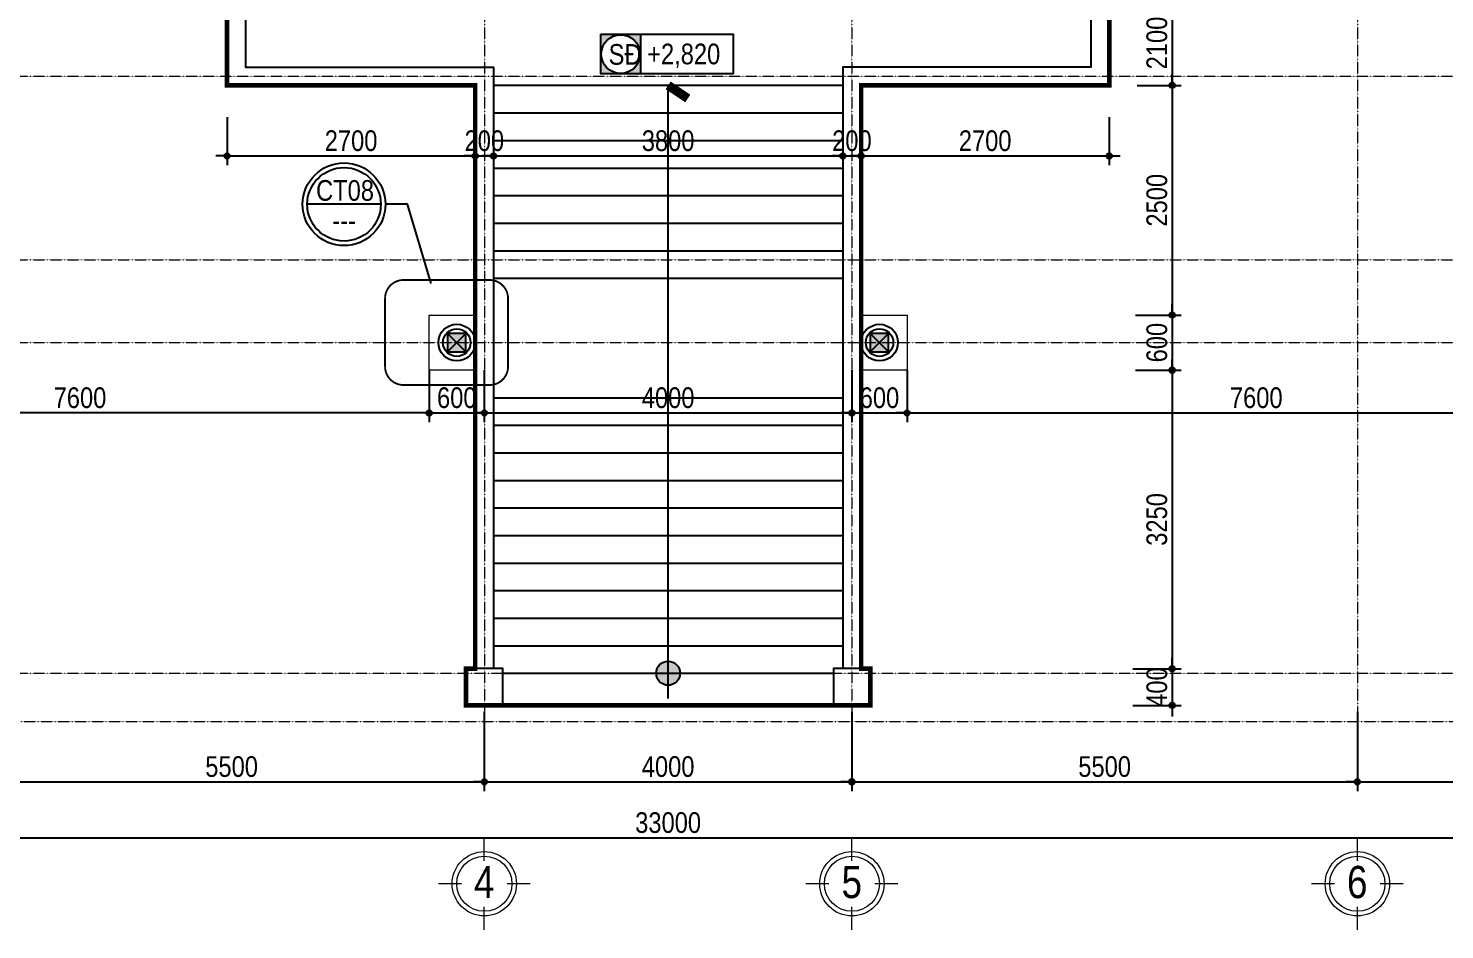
# Model space of a CAD drawing. Header units: millimetres. Extents: x 159 to 40204, y 182 to 23522.
# Drawn here: x 14425 to 29837, y 182 to 9996 of the extents above; entities that cross this region are included whole.
import ezdxf
from ezdxf.enums import TextEntityAlignment as Align

# ---------------------------------------------------------------- set-up
doc = ezdxf.new("R2010")
doc.units = ezdxf.units.MM
doc.linetypes.add('ACAD_ISO10W100', pattern=[18, 12, -3, 0, -3])
doc.linetypes.add('DASHED2', pattern=[0.375, 0.25, -0.125])
for name, color, linetype in [('daucat', 220, 'Continuous'), ('DIM', 1, 'Continuous'), ('TAGS', 60, 'Continuous'), ('TEXT', 7, 'Continuous'), ('TUONG', 131, 'Continuous'), ('WALL', 4, 'Continuous')]:
    doc.layers.add(name, color=color, linetype=linetype)
for name, color, linetype, lineweight in [('NET-THAY', 2, 'Continuous', 13), ('TEN TRUC', 3, 'Continuous', 18), ('TRUC', 24, 'Continuous', 0)]:
    doc.layers.add(name, color=color, linetype=linetype, lineweight=lineweight)
doc.styles.add('HEL-CONDENSE', font='')
doc.styles.add('VNI-HELVE-CONDENSEN', font='')
doc.styles.get('HEL-CONDENSE').set_extended_font_data('VNI-Helve-Condense')
doc.styles.get('VNI-HELVE-CONDENSEN').set_extended_font_data('VNI-Helve-Condense')
doc.dimstyles.new('D100', dxfattribs={"dimtxt": 225, "dimasz": 1.2, "dimexe": 100, "dimexo": 0, "dimgap": 50, "dimtad": 1, "dimdec": 0, "dimzin": 13, "dimdsep": 46, "dimtxsty": 'HEL-CONDENSE', "dimblk": 'D50', "dimcen": 0, "dimclrd": 1, "dimclre": 1, "dimclrt": 7, "dimadec": 0, "dimazin": 0, "dimtfac": 1, "dimtdec": 0, "dimtmove": 0, "dimatfit": 3, "dimldrblk": 'D50', "dimfxl": 1, "dimtolj": 1, "dimtzin": 13, "dimarcsym": 0})

# ---------------------------------------------------------------- blocks, each defined once
blk = doc.blocks.new('D50')
at = {"layer": 'DIM'}
blk.add_hatch(color=256, dxfattribs=at).paths.add_polyline_path([(25, 0, 1), (-25, 0, 1)])
blk.add_line((25, 0), (100, 0), dxfattribs=at)
blk.add_circle((0, 0), 25, dxfattribs=at)
blk = doc.blocks.new('*D450')
at = {"layer": 'DEFPOINTS', "color": 0, "transparency": 16777216}
for p in [(13887, 2553), (19387, 2553), (19387, 1792)]:
    blk.add_point(p, dxfattribs=at)
at = {"layer": 'DIM', "color": 1, "lineweight": -2, "transparency": 16777216}
for p, q in [((13887, 2553), (13887, 1692)), ((19387, 2553), (19387, 1692)), ((13889, 1792), (19386, 1792))]:
    blk.add_line(p, q, dxfattribs=at)
at = {"layer": 'DIM', "color": 1, "lineweight": -2, "transparency": 16777216, "xscale": 1.199999999999999, "yscale": 1.199999999999999, "zscale": 1.199999999999999, "rotation": 180}
blk.add_blockref('D50', (13887, 1792), dxfattribs=at)
at = {"layer": 'DIM', "color": 1, "lineweight": -2, "transparency": 16777216, "xscale": 1.199999999999999, "yscale": 1.199999999999999, "zscale": 1.199999999999999}
blk.add_blockref('D50', (19387, 1792), dxfattribs=at)
at = {"layer": 'DIM', "color": 7, "transparency": 16777216, "insert": (16637, 1957), "char_height": 225, "attachment_point": 5, "style": 'HEL-CONDENSE'}
blk.add_mtext('\\A1;5500', dxfattribs=at)
blk = doc.blocks.new('*D451')
at = {"layer": 'DEFPOINTS', "color": 0, "transparency": 16777216}
for p in [(19387, 2553), (23387, 2553), (23387, 1792)]:
    blk.add_point(p, dxfattribs=at)
at = {"layer": 'DIM', "color": 1, "lineweight": -2, "transparency": 16777216}
for p, q in [((19387, 2553), (19387, 1692)), ((23387, 2553), (23387, 1692)), ((19389, 1792), (23386, 1792))]:
    blk.add_line(p, q, dxfattribs=at)
at = {"layer": 'DIM', "color": 1, "lineweight": -2, "transparency": 16777216, "xscale": 1.199999999999999, "yscale": 1.199999999999999, "zscale": 1.199999999999999, "rotation": 180}
blk.add_blockref('D50', (19387, 1792), dxfattribs=at)
at = {"layer": 'DIM', "color": 1, "lineweight": -2, "transparency": 16777216, "xscale": 1.199999999999999, "yscale": 1.199999999999999, "zscale": 1.199999999999999}
blk.add_blockref('D50', (23387, 1792), dxfattribs=at)
at = {"layer": 'DIM', "color": 7, "transparency": 16777216, "insert": (21387, 1957), "char_height": 225, "attachment_point": 5, "style": 'HEL-CONDENSE'}
blk.add_mtext('\\A1;4000', dxfattribs=at)
blk = doc.blocks.new('*D452')
at = {"layer": 'DEFPOINTS', "color": 0, "transparency": 16777216}
for p in [(23387, 2553), (28887, 2553), (28887, 1792)]:
    blk.add_point(p, dxfattribs=at)
at = {"layer": 'DIM', "color": 1, "lineweight": -2, "transparency": 16777216}
for p, q in [((23387, 2553), (23387, 1692)), ((28887, 2553), (28887, 1692)), ((23389, 1792), (28886, 1792))]:
    blk.add_line(p, q, dxfattribs=at)
at = {"layer": 'DIM', "color": 1, "lineweight": -2, "transparency": 16777216, "xscale": 1.199999999999999, "yscale": 1.199999999999999, "zscale": 1.199999999999999, "rotation": 180}
blk.add_blockref('D50', (23387, 1792), dxfattribs=at)
at = {"layer": 'DIM', "color": 1, "lineweight": -2, "transparency": 16777216, "xscale": 1.199999999999999, "yscale": 1.199999999999999, "zscale": 1.199999999999999}
blk.add_blockref('D50', (28887, 1792), dxfattribs=at)
at = {"layer": 'DIM', "color": 7, "transparency": 16777216, "insert": (26137, 1957), "char_height": 225, "attachment_point": 5, "style": 'HEL-CONDENSE'}
blk.add_mtext('\\A1;5500', dxfattribs=at)
blk = doc.blocks.new('*D453')
at = {"layer": 'DEFPOINTS', "color": 0, "transparency": 16777216}
for p in [(28887, 2553), (31887, 2553), (31887, 1792)]:
    blk.add_point(p, dxfattribs=at)
at = {"layer": 'DIM', "color": 1, "lineweight": -2, "transparency": 16777216}
for p, q in [((28887, 2553), (28887, 1692)), ((31887, 2553), (31887, 1692)), ((28889, 1792), (31886, 1792))]:
    blk.add_line(p, q, dxfattribs=at)
at = {"layer": 'DIM', "color": 1, "lineweight": -2, "transparency": 16777216, "xscale": 1.199999999999999, "yscale": 1.199999999999999, "zscale": 1.199999999999999, "rotation": 180}
blk.add_blockref('D50', (28887, 1792), dxfattribs=at)
at = {"layer": 'DIM', "color": 1, "lineweight": -2, "transparency": 16777216, "xscale": 1.199999999999999, "yscale": 1.199999999999999, "zscale": 1.199999999999999}
blk.add_blockref('D50', (31887, 1792), dxfattribs=at)
at = {"layer": 'DIM', "color": 7, "transparency": 16777216, "insert": (30387, 1957), "char_height": 225, "attachment_point": 5, "style": 'HEL-CONDENSE'}
blk.add_mtext('\\A1;3000', dxfattribs=at)
blk = doc.blocks.new('*D440')
at = {"layer": 'DEFPOINTS', "color": 0, "transparency": 16777216}
for p in [(4887, 2553), (37887, 2553), (37887, 1182)]:
    blk.add_point(p, dxfattribs=at)
at = {"layer": 'DIM', "color": 1, "lineweight": -2, "transparency": 16777216}
for p, q in [((4887, 2553), (4887, 1082)), ((37887, 2553), (37887, 1082)), ((4889, 1182), (37886, 1182))]:
    blk.add_line(p, q, dxfattribs=at)
at = {"layer": 'DIM', "color": 1, "lineweight": -2, "transparency": 16777216, "xscale": 1.199999999999999, "yscale": 1.199999999999999, "zscale": 1.199999999999999, "rotation": 180}
blk.add_blockref('D50', (4887, 1182), dxfattribs=at)
at = {"layer": 'DIM', "color": 1, "lineweight": -2, "transparency": 16777216, "xscale": 1.199999999999999, "yscale": 1.199999999999999, "zscale": 1.199999999999999}
blk.add_blockref('D50', (37887, 1182), dxfattribs=at)
at = {"layer": 'DIM', "color": 7, "transparency": 16777216, "insert": (21387, 1347), "char_height": 225, "attachment_point": 5, "style": 'HEL-CONDENSE'}
blk.add_mtext('\\A1;33000', dxfattribs=at)
blk = doc.blocks.new('A$C206177D3')
at = {"layer": 'TEN TRUC', "ltscale": 1000}
for p, q in [((-37, 240), (-37, 490)), ((-287, -10), (-537, -10)), ((463, -10), (213, -10)), ((-37, -510), (-37, -260))]:
    blk.add_line(p, q, dxfattribs=at)
blk.add_circle((-37, -10), 350, dxfattribs=at)
at = {"layer": 'TEN TRUC', "color": 254, "ltscale": 1000}
blk.add_circle((-37, -10), 300, dxfattribs=at)
blk = doc.blocks.new('A$C27B14CF0')
at = {"layer": 'TAGS', "ltscale": 1000}
h = blk.add_hatch(color=8, dxfattribs=at)
h.paths.add_polyline_path([(250, 243), (-182, 243), (-182, -189), (250, -189)])
h.paths.add_polyline_path([(245, 27, -1), (-177, 27, -1)], flags=16)
blk.add_line((250, 243), (250, -189), dxfattribs=at)
blk.add_lwpolyline([(-182, 243), (1258, 243), (1258, -189), (-182, -189)], close=True, dxfattribs=at)
blk.add_circle((34, 27), 211, dxfattribs=at)
at = {"layer": 'TAGS', "ltscale": 1000, "style": 'VNI-HELVE-CONDENSEN'}
for p in [(-44, -84), (379, -84)]:
    blk.add_attdef('S', p, '', height=225, dxfattribs=at)
blk = doc.blocks.new('A$C225A2996')
at = {"layer": 'WALL'}
blk.add_hatch(color=4, dxfattribs=at).paths.add_polyline_path([(531, 82), (731, 82), (731, 282), (531, 282)])
at = {"layer": 'WALL', "color": 4}
for p, q in [((531, 282), (731, 82)), ((531, 82), (731, 282))]:
    blk.add_line(p, q, dxfattribs=at)
blk.add_lwpolyline([(531, 82), (731, 82), (731, 282), (531, 282)], close=True, dxfattribs=at)
blk = doc.blocks.new('*D271')
at = {"layer": 'DEFPOINTS', "color": 0, "transparency": 16777216}
for p in [(16587, 9027), (19287, 9027), (19287, 8606)]:
    blk.add_point(p, dxfattribs=at)
at = {"layer": 'DIM', "color": 1, "lineweight": -2, "transparency": 16777216}
for p, q in [((16587, 9027), (16587, 8506)), ((19287, 9027), (19287, 8506)), ((16589, 8606), (19286, 8606))]:
    blk.add_line(p, q, dxfattribs=at)
at = {"layer": 'DIM', "color": 1, "lineweight": -2, "transparency": 16777216, "xscale": 1.199999999999999, "yscale": 1.199999999999999, "zscale": 1.199999999999999, "rotation": 180}
blk.add_blockref('D50', (16587, 8606), dxfattribs=at)
at = {"layer": 'DIM', "color": 1, "lineweight": -2, "transparency": 16777216, "xscale": 1.199999999999999, "yscale": 1.199999999999999, "zscale": 1.199999999999999}
blk.add_blockref('D50', (19287, 8606), dxfattribs=at)
at = {"layer": 'DIM', "color": 7, "transparency": 16777216, "insert": (17937, 8771), "char_height": 225, "attachment_point": 5, "style": 'HEL-CONDENSE'}
blk.add_mtext('\\A1;2700', dxfattribs=at)
blk = doc.blocks.new('*D272')
at = {"layer": 'DEFPOINTS', "color": 0, "transparency": 16777216}
for p in [(19287, 9027), (19487, 8948), (19487, 8606)]:
    blk.add_point(p, dxfattribs=at)
at = {"layer": 'DIM', "color": 1, "lineweight": -2, "transparency": 16777216}
for p, q in [((19287, 9027), (19287, 8506)), ((19487, 8948), (19487, 8506)), ((19289, 8606), (19486, 8606))]:
    blk.add_line(p, q, dxfattribs=at)
at = {"layer": 'DIM', "color": 1, "lineweight": -2, "transparency": 16777216, "xscale": 1.199999999999999, "yscale": 1.199999999999999, "zscale": 1.199999999999999, "rotation": 180}
blk.add_blockref('D50', (19287, 8606), dxfattribs=at)
at = {"layer": 'DIM', "color": 1, "lineweight": -2, "transparency": 16777216, "xscale": 1.199999999999999, "yscale": 1.199999999999999, "zscale": 1.199999999999999}
blk.add_blockref('D50', (19487, 8606), dxfattribs=at)
at = {"layer": 'DIM', "color": 7, "transparency": 16777216, "insert": (19387, 8771), "char_height": 225, "attachment_point": 5, "style": 'HEL-CONDENSE'}
blk.add_mtext('\\A1;200', dxfattribs=at)
blk = doc.blocks.new('*D273')
at = {"layer": 'DEFPOINTS', "color": 0, "transparency": 16777216}
for p in [(19487, 8948), (23287, 8995), (23287, 8606)]:
    blk.add_point(p, dxfattribs=at)
at = {"layer": 'DIM', "color": 1, "lineweight": -2, "transparency": 16777216}
for p, q in [((19487, 8948), (19487, 8506)), ((23287, 8995), (23287, 8506)), ((19489, 8606), (23286, 8606))]:
    blk.add_line(p, q, dxfattribs=at)
at = {"layer": 'DIM', "color": 1, "lineweight": -2, "transparency": 16777216, "xscale": 1.199999999999999, "yscale": 1.199999999999999, "zscale": 1.199999999999999, "rotation": 180}
blk.add_blockref('D50', (19487, 8606), dxfattribs=at)
at = {"layer": 'DIM', "color": 1, "lineweight": -2, "transparency": 16777216, "xscale": 1.199999999999999, "yscale": 1.199999999999999, "zscale": 1.199999999999999}
blk.add_blockref('D50', (23287, 8606), dxfattribs=at)
at = {"layer": 'DIM', "color": 7, "transparency": 16777216, "insert": (21387, 8771), "char_height": 225, "attachment_point": 5, "style": 'HEL-CONDENSE'}
blk.add_mtext('\\A1;3800', dxfattribs=at)
blk = doc.blocks.new('*D274')
at = {"layer": 'DEFPOINTS', "color": 0, "transparency": 16777216}
for p in [(23287, 8995), (23487, 9058), (23487, 8606)]:
    blk.add_point(p, dxfattribs=at)
at = {"layer": 'DIM', "color": 1, "lineweight": -2, "transparency": 16777216}
for p, q in [((23287, 8995), (23287, 8506)), ((23487, 9058), (23487, 8506)), ((23289, 8606), (23486, 8606))]:
    blk.add_line(p, q, dxfattribs=at)
at = {"layer": 'DIM', "color": 1, "lineweight": -2, "transparency": 16777216, "xscale": 1.199999999999999, "yscale": 1.199999999999999, "zscale": 1.199999999999999, "rotation": 180}
blk.add_blockref('D50', (23287, 8606), dxfattribs=at)
at = {"layer": 'DIM', "color": 1, "lineweight": -2, "transparency": 16777216, "xscale": 1.199999999999999, "yscale": 1.199999999999999, "zscale": 1.199999999999999}
blk.add_blockref('D50', (23487, 8606), dxfattribs=at)
at = {"layer": 'DIM', "color": 7, "transparency": 16777216, "insert": (23387, 8771), "char_height": 225, "attachment_point": 5, "style": 'HEL-CONDENSE'}
blk.add_mtext('\\A1;200', dxfattribs=at)
blk = doc.blocks.new('*D275')
at = {"layer": 'DEFPOINTS', "color": 0, "transparency": 16777216}
for p in [(23487, 9058), (26187, 9027), (26187, 8606)]:
    blk.add_point(p, dxfattribs=at)
at = {"layer": 'DIM', "color": 1, "lineweight": -2, "transparency": 16777216}
for p, q in [((23487, 9058), (23487, 8506)), ((26187, 9027), (26187, 8506)), ((23489, 8606), (26186, 8606))]:
    blk.add_line(p, q, dxfattribs=at)
at = {"layer": 'DIM', "color": 1, "lineweight": -2, "transparency": 16777216, "xscale": 1.199999999999999, "yscale": 1.199999999999999, "zscale": 1.199999999999999, "rotation": 180}
blk.add_blockref('D50', (23487, 8606), dxfattribs=at)
at = {"layer": 'DIM', "color": 1, "lineweight": -2, "transparency": 16777216, "xscale": 1.199999999999999, "yscale": 1.199999999999999, "zscale": 1.199999999999999}
blk.add_blockref('D50', (26187, 8606), dxfattribs=at)
at = {"layer": 'DIM', "color": 7, "transparency": 16777216, "insert": (24837, 8771), "char_height": 225, "attachment_point": 5, "style": 'HEL-CONDENSE'}
blk.add_mtext('\\A1;2700', dxfattribs=at)
blk = doc.blocks.new('*D276')
at = {"layer": 'DEFPOINTS', "color": 0, "transparency": 16777216}
for p in [(26654, 11474), (26491, 9374), (26871, 9374)]:
    blk.add_point(p, dxfattribs=at)
at = {"layer": 'DIM', "color": 1, "lineweight": -2, "transparency": 16777216}
for p, q in [((26654, 11474), (26971, 11474)), ((26871, 11473), (26871, 9376)), ((26491, 9374), (26971, 9374))]:
    blk.add_line(p, q, dxfattribs=at)
at = {"layer": 'DIM', "color": 1, "lineweight": -2, "transparency": 16777216, "xscale": 1.199999999999999, "yscale": 1.199999999999999, "zscale": 1.199999999999999}
for p, rotation in [((26871, 11474), 90), ((26871, 9374), 270)]:
    blk.add_blockref('D50', p, dxfattribs=dict(at, rotation=rotation))
at = {"layer": 'DIM', "color": 7, "transparency": 16777216, "insert": (26706, 9836), "char_height": 225, "attachment_point": 5, "rotation": 90, "style": 'HEL-CONDENSE'}
blk.add_mtext('\\A1;2100', dxfattribs=at)
blk = doc.blocks.new('*D277')
at = {"layer": 'DEFPOINTS', "color": 0, "transparency": 16777216}
for p in [(26491, 9374), (26473, 6874), (26871, 6874)]:
    blk.add_point(p, dxfattribs=at)
at = {"layer": 'DIM', "color": 1, "lineweight": -2, "transparency": 16777216}
for p, q in [((26491, 9374), (26971, 9374)), ((26871, 9373), (26871, 6876)), ((26473, 6874), (26971, 6874))]:
    blk.add_line(p, q, dxfattribs=at)
at = {"layer": 'DIM', "color": 1, "lineweight": -2, "transparency": 16777216, "xscale": 1.199999999999999, "yscale": 1.199999999999999, "zscale": 1.199999999999999}
for p, rotation in [((26871, 9374), 90), ((26871, 6874), 270)]:
    blk.add_blockref('D50', p, dxfattribs=dict(at, rotation=rotation))
at = {"layer": 'DIM', "color": 7, "transparency": 16777216, "insert": (26706, 8124), "char_height": 225, "attachment_point": 5, "rotation": 90, "style": 'HEL-CONDENSE'}
blk.add_mtext('\\A1;2500', dxfattribs=at)
blk = doc.blocks.new('*D278')
at = {"layer": 'DEFPOINTS', "color": 0, "transparency": 16777216}
for p in [(26473, 6874), (26473, 6274), (26871, 6274)]:
    blk.add_point(p, dxfattribs=at)
at = {"layer": 'DIM', "color": 1, "lineweight": -2, "transparency": 16777216}
for p, q in [((26473, 6874), (26971, 6874)), ((26871, 6873), (26871, 6276)), ((26473, 6274), (26971, 6274))]:
    blk.add_line(p, q, dxfattribs=at)
at = {"layer": 'DIM', "color": 1, "lineweight": -2, "transparency": 16777216, "xscale": 1.199999999999999, "yscale": 1.199999999999999, "zscale": 1.199999999999999}
for p, rotation in [((26871, 6874), 90), ((26871, 6274), 270)]:
    blk.add_blockref('D50', p, dxfattribs=dict(at, rotation=rotation))
at = {"layer": 'DIM', "color": 7, "transparency": 16777216, "insert": (26706, 6574), "char_height": 225, "attachment_point": 5, "rotation": 90, "style": 'HEL-CONDENSE'}
blk.add_mtext('\\A1;600', dxfattribs=at)
blk = doc.blocks.new('*D279')
at = {"layer": 'DEFPOINTS', "color": 0, "transparency": 16777216}
for p in [(26473, 6274), (26444, 3024), (26871, 3024)]:
    blk.add_point(p, dxfattribs=at)
at = {"layer": 'DIM', "color": 1, "lineweight": -2, "transparency": 16777216}
for p, q in [((26473, 6274), (26971, 6274)), ((26871, 6273), (26871, 3026)), ((26444, 3024), (26971, 3024))]:
    blk.add_line(p, q, dxfattribs=at)
at = {"layer": 'DIM', "color": 1, "lineweight": -2, "transparency": 16777216, "xscale": 1.199999999999999, "yscale": 1.199999999999999, "zscale": 1.199999999999999}
for p, rotation in [((26871, 6274), 90), ((26871, 3024), 270)]:
    blk.add_blockref('D50', p, dxfattribs=dict(at, rotation=rotation))
at = {"layer": 'DIM', "color": 7, "transparency": 16777216, "insert": (26706, 4649), "char_height": 225, "attachment_point": 5, "rotation": 90, "style": 'HEL-CONDENSE'}
blk.add_mtext('\\A1;3250', dxfattribs=at)
blk = doc.blocks.new('*D280')
at = {"layer": 'DEFPOINTS', "color": 0, "transparency": 16777216}
for p in [(26444, 3024), (26444, 2624), (26871, 2624)]:
    blk.add_point(p, dxfattribs=at)
at = {"layer": 'DIM', "color": 1, "lineweight": -2, "transparency": 16777216}
for p, q in [((26444, 3024), (26971, 3024)), ((26871, 3023), (26871, 2626)), ((26444, 2624), (26971, 2624))]:
    blk.add_line(p, q, dxfattribs=at)
at = {"layer": 'DIM', "color": 1, "lineweight": -2, "transparency": 16777216, "xscale": 1.199999999999999, "yscale": 1.199999999999999, "zscale": 1.199999999999999}
for p, rotation in [((26871, 3024), 90), ((26871, 2624), 270)]:
    blk.add_blockref('D50', p, dxfattribs=dict(at, rotation=rotation))
at = {"layer": 'DIM', "color": 7, "transparency": 16777216, "insert": (26706, 2824), "char_height": 225, "attachment_point": 5, "rotation": 90, "style": 'HEL-CONDENSE'}
blk.add_mtext('\\A1;400', dxfattribs=at)
blk = doc.blocks.new('*D318')
at = {"layer": 'DEFPOINTS', "color": 0, "linetype": 'Continuous', "transparency": 16777216}
for p in [(18787, 6274), (19387, 6274), (19387, 5808)]:
    blk.add_point(p, dxfattribs=at)
at = {"layer": 'DIM', "color": 1, "linetype": 'Continuous', "lineweight": -2, "transparency": 16777216}
for p, q in [((18787, 6274), (18787, 5708)), ((19387, 6274), (19387, 5708)), ((18789, 5808), (19386, 5808))]:
    blk.add_line(p, q, dxfattribs=at)
at = {"layer": 'DIM', "color": 1, "linetype": 'Continuous', "lineweight": -2, "transparency": 16777216, "xscale": 1.199999999999999, "yscale": 1.199999999999999, "zscale": 1.199999999999999, "rotation": 180}
blk.add_blockref('D50', (18787, 5808), dxfattribs=at)
at = {"layer": 'DIM', "color": 1, "linetype": 'Continuous', "lineweight": -2, "transparency": 16777216, "xscale": 1.199999999999999, "yscale": 1.199999999999999, "zscale": 1.199999999999999}
blk.add_blockref('D50', (19387, 5808), dxfattribs=at)
at = {"layer": 'DIM', "color": 7, "linetype": 'Continuous', "transparency": 16777216, "insert": (19087, 5973), "char_height": 225, "attachment_point": 5, "style": 'HEL-CONDENSE'}
blk.add_mtext('\\A1;600', dxfattribs=at)
blk = doc.blocks.new('*D319')
at = {"layer": 'DEFPOINTS', "color": 0, "linetype": 'Continuous', "transparency": 16777216}
for p in [(11187, 6274), (18787, 6274), (11187, 5808)]:
    blk.add_point(p, dxfattribs=at)
at = {"layer": 'DIM', "color": 1, "linetype": 'Continuous', "lineweight": -2, "transparency": 16777216}
for p, q in [((11187, 6274), (11187, 5708)), ((18787, 6274), (18787, 5708)), ((18786, 5808), (11189, 5808))]:
    blk.add_line(p, q, dxfattribs=at)
at = {"layer": 'DIM', "color": 1, "linetype": 'Continuous', "lineweight": -2, "transparency": 16777216, "xscale": 1.199999999999999, "yscale": 1.199999999999999, "zscale": 1.199999999999999, "rotation": 180}
blk.add_blockref('D50', (11187, 5808), dxfattribs=at)
at = {"layer": 'DIM', "color": 1, "linetype": 'Continuous', "lineweight": -2, "transparency": 16777216, "xscale": 1.199999999999999, "yscale": 1.199999999999999, "zscale": 1.199999999999999}
blk.add_blockref('D50', (18787, 5808), dxfattribs=at)
at = {"layer": 'DIM', "color": 7, "linetype": 'Continuous', "transparency": 16777216, "insert": (14987, 5973), "char_height": 225, "attachment_point": 5, "style": 'HEL-CONDENSE'}
blk.add_mtext('\\A1;7600', dxfattribs=at)
blk = doc.blocks.new('*D320')
at = {"layer": 'DEFPOINTS', "color": 0, "linetype": 'Continuous', "transparency": 16777216}
for p in [(19387, 6274), (23387, 6274), (23387, 5808)]:
    blk.add_point(p, dxfattribs=at)
at = {"layer": 'DIM', "color": 1, "linetype": 'Continuous', "lineweight": -2, "transparency": 16777216}
for p, q in [((19387, 6274), (19387, 5708)), ((23387, 6274), (23387, 5708)), ((19389, 5808), (23386, 5808))]:
    blk.add_line(p, q, dxfattribs=at)
at = {"layer": 'DIM', "color": 1, "linetype": 'Continuous', "lineweight": -2, "transparency": 16777216, "xscale": 1.199999999999999, "yscale": 1.199999999999999, "zscale": 1.199999999999999, "rotation": 180}
blk.add_blockref('D50', (19387, 5808), dxfattribs=at)
at = {"layer": 'DIM', "color": 1, "linetype": 'Continuous', "lineweight": -2, "transparency": 16777216, "xscale": 1.199999999999999, "yscale": 1.199999999999999, "zscale": 1.199999999999999}
blk.add_blockref('D50', (23387, 5808), dxfattribs=at)
at = {"layer": 'DIM', "color": 7, "linetype": 'Continuous', "transparency": 16777216, "insert": (21387, 5973), "char_height": 225, "attachment_point": 5, "style": 'HEL-CONDENSE'}
blk.add_mtext('\\A1;4000', dxfattribs=at)
blk = doc.blocks.new('*D321')
at = {"layer": 'DEFPOINTS', "color": 0, "linetype": 'Continuous', "transparency": 16777216}
for p in [(23387, 6274), (23987, 6274), (23987, 5808)]:
    blk.add_point(p, dxfattribs=at)
at = {"layer": 'DIM', "color": 1, "linetype": 'Continuous', "lineweight": -2, "transparency": 16777216}
for p, q in [((23387, 6274), (23387, 5708)), ((23987, 6274), (23987, 5708)), ((23389, 5808), (23986, 5808))]:
    blk.add_line(p, q, dxfattribs=at)
at = {"layer": 'DIM', "color": 1, "linetype": 'Continuous', "lineweight": -2, "transparency": 16777216, "xscale": 1.199999999999999, "yscale": 1.199999999999999, "zscale": 1.199999999999999, "rotation": 180}
blk.add_blockref('D50', (23387, 5808), dxfattribs=at)
at = {"layer": 'DIM', "color": 1, "linetype": 'Continuous', "lineweight": -2, "transparency": 16777216, "xscale": 1.199999999999999, "yscale": 1.199999999999999, "zscale": 1.199999999999999}
blk.add_blockref('D50', (23987, 5808), dxfattribs=at)
at = {"layer": 'DIM', "color": 7, "linetype": 'Continuous', "transparency": 16777216, "insert": (23687, 5973), "char_height": 225, "attachment_point": 5, "style": 'HEL-CONDENSE'}
blk.add_mtext('\\A1;600', dxfattribs=at)
blk = doc.blocks.new('*D322')
at = {"layer": 'DEFPOINTS', "color": 0, "linetype": 'Continuous', "transparency": 16777216}
for p in [(23987, 5995), (31587, 5995), (31587, 5808)]:
    blk.add_point(p, dxfattribs=at)
at = {"layer": 'DIM', "color": 1, "linetype": 'Continuous', "lineweight": -2, "transparency": 16777216}
for p, q in [((23987, 5995), (23987, 5708)), ((31587, 5995), (31587, 5708)), ((23989, 5808), (31586, 5808))]:
    blk.add_line(p, q, dxfattribs=at)
at = {"layer": 'DIM', "color": 1, "linetype": 'Continuous', "lineweight": -2, "transparency": 16777216, "xscale": 1.199999999999999, "yscale": 1.199999999999999, "zscale": 1.199999999999999, "rotation": 180}
blk.add_blockref('D50', (23987, 5808), dxfattribs=at)
at = {"layer": 'DIM', "color": 1, "linetype": 'Continuous', "lineweight": -2, "transparency": 16777216, "xscale": 1.199999999999999, "yscale": 1.199999999999999, "zscale": 1.199999999999999}
blk.add_blockref('D50', (31587, 5808), dxfattribs=at)
at = {"layer": 'DIM', "color": 7, "linetype": 'Continuous', "transparency": 16777216, "insert": (27787, 5973), "char_height": 225, "attachment_point": 5, "style": 'HEL-CONDENSE'}
blk.add_mtext('\\A1;7600', dxfattribs=at)
blk = doc.blocks.new('A$C5F494123')
at = {"layer": 'TAGS', "color": 254, "ltscale": 1000}
blk.add_line((400, 0), (-400, 0), dxfattribs=at)
at = {"layer": 'TAGS', "ltscale": 1000}
blk.add_circle((0, 0), 450, dxfattribs=at)
at = {"layer": 'TAGS', "color": 254, "ltscale": 1000}
blk.add_circle((0, 0), 400, dxfattribs=at)
at = {"layer": 'TAGS', "ltscale": 1000, "style": 'VNI-HELVE-CONDENSEN'}
blk.add_attdef('A', (-84, 67), '', height=225, dxfattribs=at)
blk.add_attdef('A', text='', height=225, dxfattribs=at).set_placement((1, -62), align=Align.TOP_CENTER)

msp = doc.modelspace()

# ---------------------------------------------------------------- hatches: boundary and pattern name
at = {"layer": 'TEXT'}
h = msp.add_hatch(color=256, dxfattribs=at)
edge = h.paths.add_edge_path()
edge.add_arc((21387.376, 2974.361), 130.673, 0, 360)
h = msp.add_hatch(color=256, dxfattribs=at)
edge = h.paths.add_edge_path()
edge.add_arc((21387.376, 2974.361), 130.673, 0, 360)

# ---------------------------------------------------------------- linework, layer by layer
at = {"const_width": 50}
msp.add_lwpolyline([(19187.376, 2624.361), (23587.376, 2624.361), (23587.376, 3024.361), (23487.376, 3024.361), (23487.376, 9374.361), (26187.376, 9374.361), (26187.376, 11374.361), (16587.376, 11374.361), (16587.376, 9374.361), (19287.376, 9374.361), (19287.376, 3024.361), (19187.376, 3024.361), (19187.376, 2624.361)], dxfattribs=at)
at = {"layer": 'daucat', "linetype": 'DASHED2', "ltscale": 500, "const_width": 20}
msp.add_lwpolyline([(18506.974, 7255.883), (19445.119, 7255.883, -0.414213562), (19645.119, 7055.883), (19645.119, 6312.727, -0.414213562), (19445.119, 6112.727), (18506.974, 6112.727, -0.414213562), (18306.974, 6312.727), (18306.974, 7055.883, -0.414213562)], format="xyb", close=True, dxfattribs=at)
at = {"layer": 'NET-THAY'}
for p, q in [((18787.376, 6274.361), (18787.376, 6874.361)), ((18787.376, 6874.361), (19287.376, 6874.361)), ((23487.376, 6874.361), (23987.376, 6874.361)), ((23987.376, 6874.361), (23987.376, 6274.361)), ((19287.376, 6274.361), (18787.376, 6274.361)), ((23987.376, 6274.361), (23487.376, 6274.361))]:
    msp.add_line(p, q, dxfattribs=at)
at = {"layer": 'NET-THAY', "linetype": 'ByBlock', "lineweight": -2}
for points in [[(16587.376, 11174.361), (16587.376, 9374.361), (19287.376, 9374.361), (19287.376, 3024.361)], [(16787.376, 11174.361), (16787.376, 9574.361), (19487.376, 9574.361), (19487.376, 3024.361)], [(25987.376, 11174.361), (25987.376, 9574.361), (23287.376, 9574.361), (23287.376, 3024.361)], [(26187.376, 11174.361), (26187.376, 9374.361), (23487.376, 9374.361), (23487.376, 3024.361)], [(23287.376, 9374.361), (19487.376, 9374.361)], [(19487.376, 9074.361), (23287.376, 9074.361)], [(19487.376, 8774.361), (23287.376, 8774.361)], [(19487.376, 8474.361), (23287.376, 8474.361)], [(19487.376, 8174.361), (23287.376, 8174.361)], [(19487.376, 7874.361), (23287.376, 7874.361)], [(19487.376, 7574.361), (23287.376, 7574.361)], [(19487.376, 7274.361), (23287.376, 7274.361)], [(19487.376, 5974.361), (23287.376, 5974.361)], [(19487.376, 5674.361), (23287.376, 5674.361)], [(19487.376, 5374.361), (23287.376, 5374.361)], [(19487.376, 5074.361), (23287.376, 5074.361)], [(19487.376, 4774.361), (23287.376, 4774.361)], [(19487.376, 4474.361), (23287.376, 4474.361)], [(19487.376, 4474.361), (23287.376, 4474.361)], [(19487.376, 4174.361), (23287.376, 4174.361)], [(19487.376, 3874.361), (23287.376, 3874.361)], [(19487.376, 3574.361), (23287.376, 3574.361)], [(19487.376, 3274.361), (23287.376, 3274.361)], [(19587.376, 2974.361), (23187.376, 2974.361)]]:
    msp.add_lwpolyline(points, dxfattribs=at)
for points in [[(19187.376, 2624.361), (19587.376, 2624.361), (19587.376, 3024.361), (19187.376, 3024.361)], [(23187.376, 2624.361), (23587.376, 2624.361), (23587.376, 3024.361), (23187.376, 3024.361)]]:
    msp.add_lwpolyline(points, close=True, dxfattribs=at)
at = {"layer": 'TEXT', "const_width": 100}
msp.add_lwpolyline([(21387.376, 9374.361), (21600.845, 9232.63)], dxfattribs=at)
msp.add_lwpolyline([(21387.376, 9374.361), (21600.845, 9232.63)], dxfattribs=at)
at = {"layer": 'TEXT'}
msp.add_lwpolyline([(21387.376, 2698.865), (21387.376, 9374.361)], dxfattribs=at)
msp.add_lwpolyline([(21387.376, 2698.865), (21387.376, 9374.361)], dxfattribs=at)
at = {"layer": 'TEXT', "color": 7, "linetype": 'ByBlock'}
msp.add_lwpolyline([(18806.99, 7216.673), (18551.427, 8079.836), (18310.083, 8079.836)], dxfattribs=at)
at = {"layer": 'TEXT'}
msp.add_circle((21387.376, 2974.361), 130.673, dxfattribs=at)
msp.add_circle((21387.376, 2974.361), 130.673, dxfattribs=at)
at = {"layer": 'TRUC', "linetype": 'ACAD_ISO10W100', "ltscale": 0.2}
msp.add_lwpolyline([(2433.392, 23521.617), (40203.704, 23521.617), (40203.704, 2444.588), (2433.392, 2444.588)], close=True, dxfattribs=at)
for points in [[(19387.376, 23521.617), (19387.376, 2444.588)], [(23387.376, 23521.617), (23387.376, 2444.588)], [(28887.376, 23521.617), (28887.376, 2444.588)], [(2433.392, 9474.361), (40203.704, 9474.361)], [(2433.392, 7474.361), (40203.704, 7474.361)], [(2433.392, 6574.361), (40203.704, 6574.361)], [(2433.392, 2974.361), (40203.704, 2974.361)]]:
    msp.add_lwpolyline(points, dxfattribs=at)
at = {"layer": 'TUONG'}
for centre, radius in [((19087.406, 6574.361), 200), ((19087.406, 6574.361), 200), ((19087.406, 6574.361), 150), ((23687.27, 6574.361), 200), ((23687.27, 6574.361), 200), ((23687.27, 6574.361), 200), ((23687.27, 6574.361), 150)]:
    msp.add_circle(centre, radius, dxfattribs=at)

# ---------------------------------------------------------------- block references
at = {"layer": 'TAGS', "ltscale": 1000}
ref = msp.add_blockref('A$C27B14CF0', (20836.905, 9688.11), dxfattribs=at)
ref.add_attrib('S', 'SÑ', (20739.643, 9599.517), dxfattribs={"color": 7, "ltscale": 1000, "height": 225, "style": 'VNI-HELVE-CONDENSEN'})
ref.add_attrib('S', '+2,820', (21158.642, 9604.453), dxfattribs={"color": 7, "ltscale": 1000, "height": 225, "style": 'VNI-HELVE-CONDENSEN'})
ref = msp.add_blockref('A$C5F494123', (17860.083, 8079.836), dxfattribs=at)
ref.add_attrib('A', '---', dxfattribs={"color": 7, "ltscale": 1000, "height": 225, "style": 'VNI-HELVE-CONDENSEN'}).set_placement((17861.228, 8018.149), align=Align.TOP_CENTER)
ref.add_attrib('A', 'CT08', (17556.091, 8118.432), dxfattribs={"color": 7, "ltscale": 1000, "height": 225, "style": 'VNI-HELVE-CONDENSEN'})
ref = msp.add_blockref('A$C206177D3', (19423.998, 692.267), dxfattribs=at)
ref.add_attrib('A', '4', dxfattribs={"color": 7, "ltscale": 1000, "height": 350, "style": 'VNI-HELVE-CONDENSEN'}).set_placement((19385.694, 526.629), align=Align.CENTER)
ref = msp.add_blockref('A$C206177D3', (23423.998, 692.267), dxfattribs=at)
ref.add_attrib('A', '5', dxfattribs={"color": 7, "ltscale": 1000, "height": 350, "style": 'VNI-HELVE-CONDENSEN'}).set_placement((23385.694, 526.629), align=Align.CENTER)
ref = msp.add_blockref('A$C206177D3', (28923.998, 692.267), dxfattribs=at)
ref.add_attrib('A', '6', dxfattribs={"color": 7, "ltscale": 1000, "height": 350, "style": 'VNI-HELVE-CONDENSEN'}).set_placement((28885.694, 526.629), align=Align.CENTER)
at = {"layer": 'TUONG', "color": 4}
for p in [(18456.016, 6392.728), (23055.88, 6392.728)]:
    msp.add_blockref('A$C225A2996', p, dxfattribs=at)

# ---------------------------------------------------------------- dimensions: what is measured, and where the dimension line sits
at = {"layer": 'DIM'}
dim = msp.add_linear_dim(base=(26870.992, 9374.361), p1=(26653.603, 11474.361), p2=(26491.323, 9374.361), angle=90, dimstyle='D100', dxfattribs=at)
dim.commit()
dim.dimension.update_dxf_attribs({"geometry": '*D276', "text_midpoint": (26870.992, 9836.026), "dimtype": 160})
for base, p1, p2, angle, picture, middle in [((26870.992, 6874.361), (26491.323, 9374.361), (26473.411, 6874.361), 90, '*D277', (26706.092, 8124.361)), ((26870.992, 6274.361), (26473.411, 6874.361), (26473.411, 6274.361), 90, '*D278', (26706.092, 6574.361)), ((26870.992, 3024.361), (26473.411, 6274.361), (26444.237, 3024.361), 90, '*D279', (26706.092, 4649.361)), ((19387.376, 1791.623), (13887.376, 2553.227), (19387.376, 2553.227), 180, '*D450', (16637.376, 1956.523)), ((23387.376, 1791.623), (19387.376, 2553.227), (23387.376, 2553.227), 180, '*D451', (21387.376, 1956.523)), ((28887.376, 1791.623), (23387.376, 2553.227), (28887.376, 2553.227), 180, '*D452', (26137.376, 1956.523)), ((31887.376, 1791.623), (28887.376, 2553.227), (31887.376, 2553.227), 180, '*D453', (30387.376, 1956.523))]:
    dim = msp.add_linear_dim(base=base, p1=p1, p2=p2, angle=angle, dimstyle='D100', override={"dimtmove": 1}, dxfattribs=at)
    dim.commit()
    dim.dimension.update_dxf_attribs({"geometry": picture, "text_midpoint": middle})
dim = msp.add_linear_dim(base=(19287.376, 8605.981), p1=(16587.376, 9027.122), p2=(19287.376, 9027.122), dimstyle='D100', dxfattribs=at)
dim.commit()
dim.dimension.update_dxf_attribs({"geometry": '*D271', "text_midpoint": (17937.376, 8770.881)})
for base, p1, p2, picture, middle in [((19487.376, 8605.981), (19287.376, 9027.122), (19487.376, 8948.263), '*D272', (19387.376, 8605.981)), ((23487.376, 8605.981), (23287.376, 8995.357), (23487.376, 9057.9), '*D274', (23387.376, 8605.981))]:
    dim = msp.add_linear_dim(base=base, p1=p1, p2=p2, dimstyle='D100', override={"dimtmove": 1}, dxfattribs=at)
    dim.commit()
    dim.dimension.update_dxf_attribs({"geometry": picture, "text_midpoint": middle, "dimtype": 160})
for base, p1, p2, picture, middle in [((23287.376, 8605.981), (19487.376, 8948.263), (23287.376, 8995.357), '*D273', (21387.376, 8770.881)), ((26187.376, 8605.981), (23487.376, 9057.9), (26187.376, 9027.122), '*D275', (24837.376, 8770.881))]:
    dim = msp.add_linear_dim(base=base, p1=p1, p2=p2, dimstyle='D100', override={"dimtmove": 1}, dxfattribs=at)
    dim.commit()
    dim.dimension.update_dxf_attribs({"geometry": picture, "text_midpoint": middle})
at = {"layer": 'DIM', "linetype": 'Continuous'}
for base, p1, p2, picture, middle in [((11187.376, 5807.83), (18787.376, 6274.361), (11187.376, 6274.361), '*D319', (14987.376, 5972.73)), ((19387.376, 5807.83), (18787.376, 6274.361), (19387.376, 6274.361), '*D318', (19087.376, 5972.73)), ((23387.376, 5807.83), (19387.376, 6274.361), (23387.376, 6274.361), '*D320', (21387.376, 5972.73)), ((23987.376, 5807.83), (23387.376, 6274.361), (23987.376, 6274.361), '*D321', (23687.376, 5972.73)), ((31587.376, 5807.83), (23987.376, 5995.424), (31587.376, 5995.424), '*D322', (27787.376, 5972.73))]:
    dim = msp.add_linear_dim(base=base, p1=p1, p2=p2, dimstyle='D100', dxfattribs=at)
    dim.commit()
    dim.dimension.update_dxf_attribs({"geometry": picture, "text_midpoint": middle})
at = {"layer": 'DIM'}
dim = msp.add_linear_dim(base=(26870.992, 2624.361), p1=(26444.237, 3024.361), p2=(26444.237, 2624.361), angle=90, dimstyle='D100', override={"dimtmove": 1}, dxfattribs=at)
dim.commit()
dim.dimension.update_dxf_attribs({"geometry": '*D280', "text_midpoint": (26870.992, 2824.361), "dimtype": 160})
dim = msp.add_aligned_dim(p1=(4887.376, 2553.227), p2=(37887.376, 2553.227), distance=-1370.813, dimstyle='D100', dxfattribs=at)
dim.commit()
dim.dimension.update_dxf_attribs({"geometry": '*D440', "text_midpoint": (21387.376, 1347.314)})

doc.saveas('drawing.dxf')
